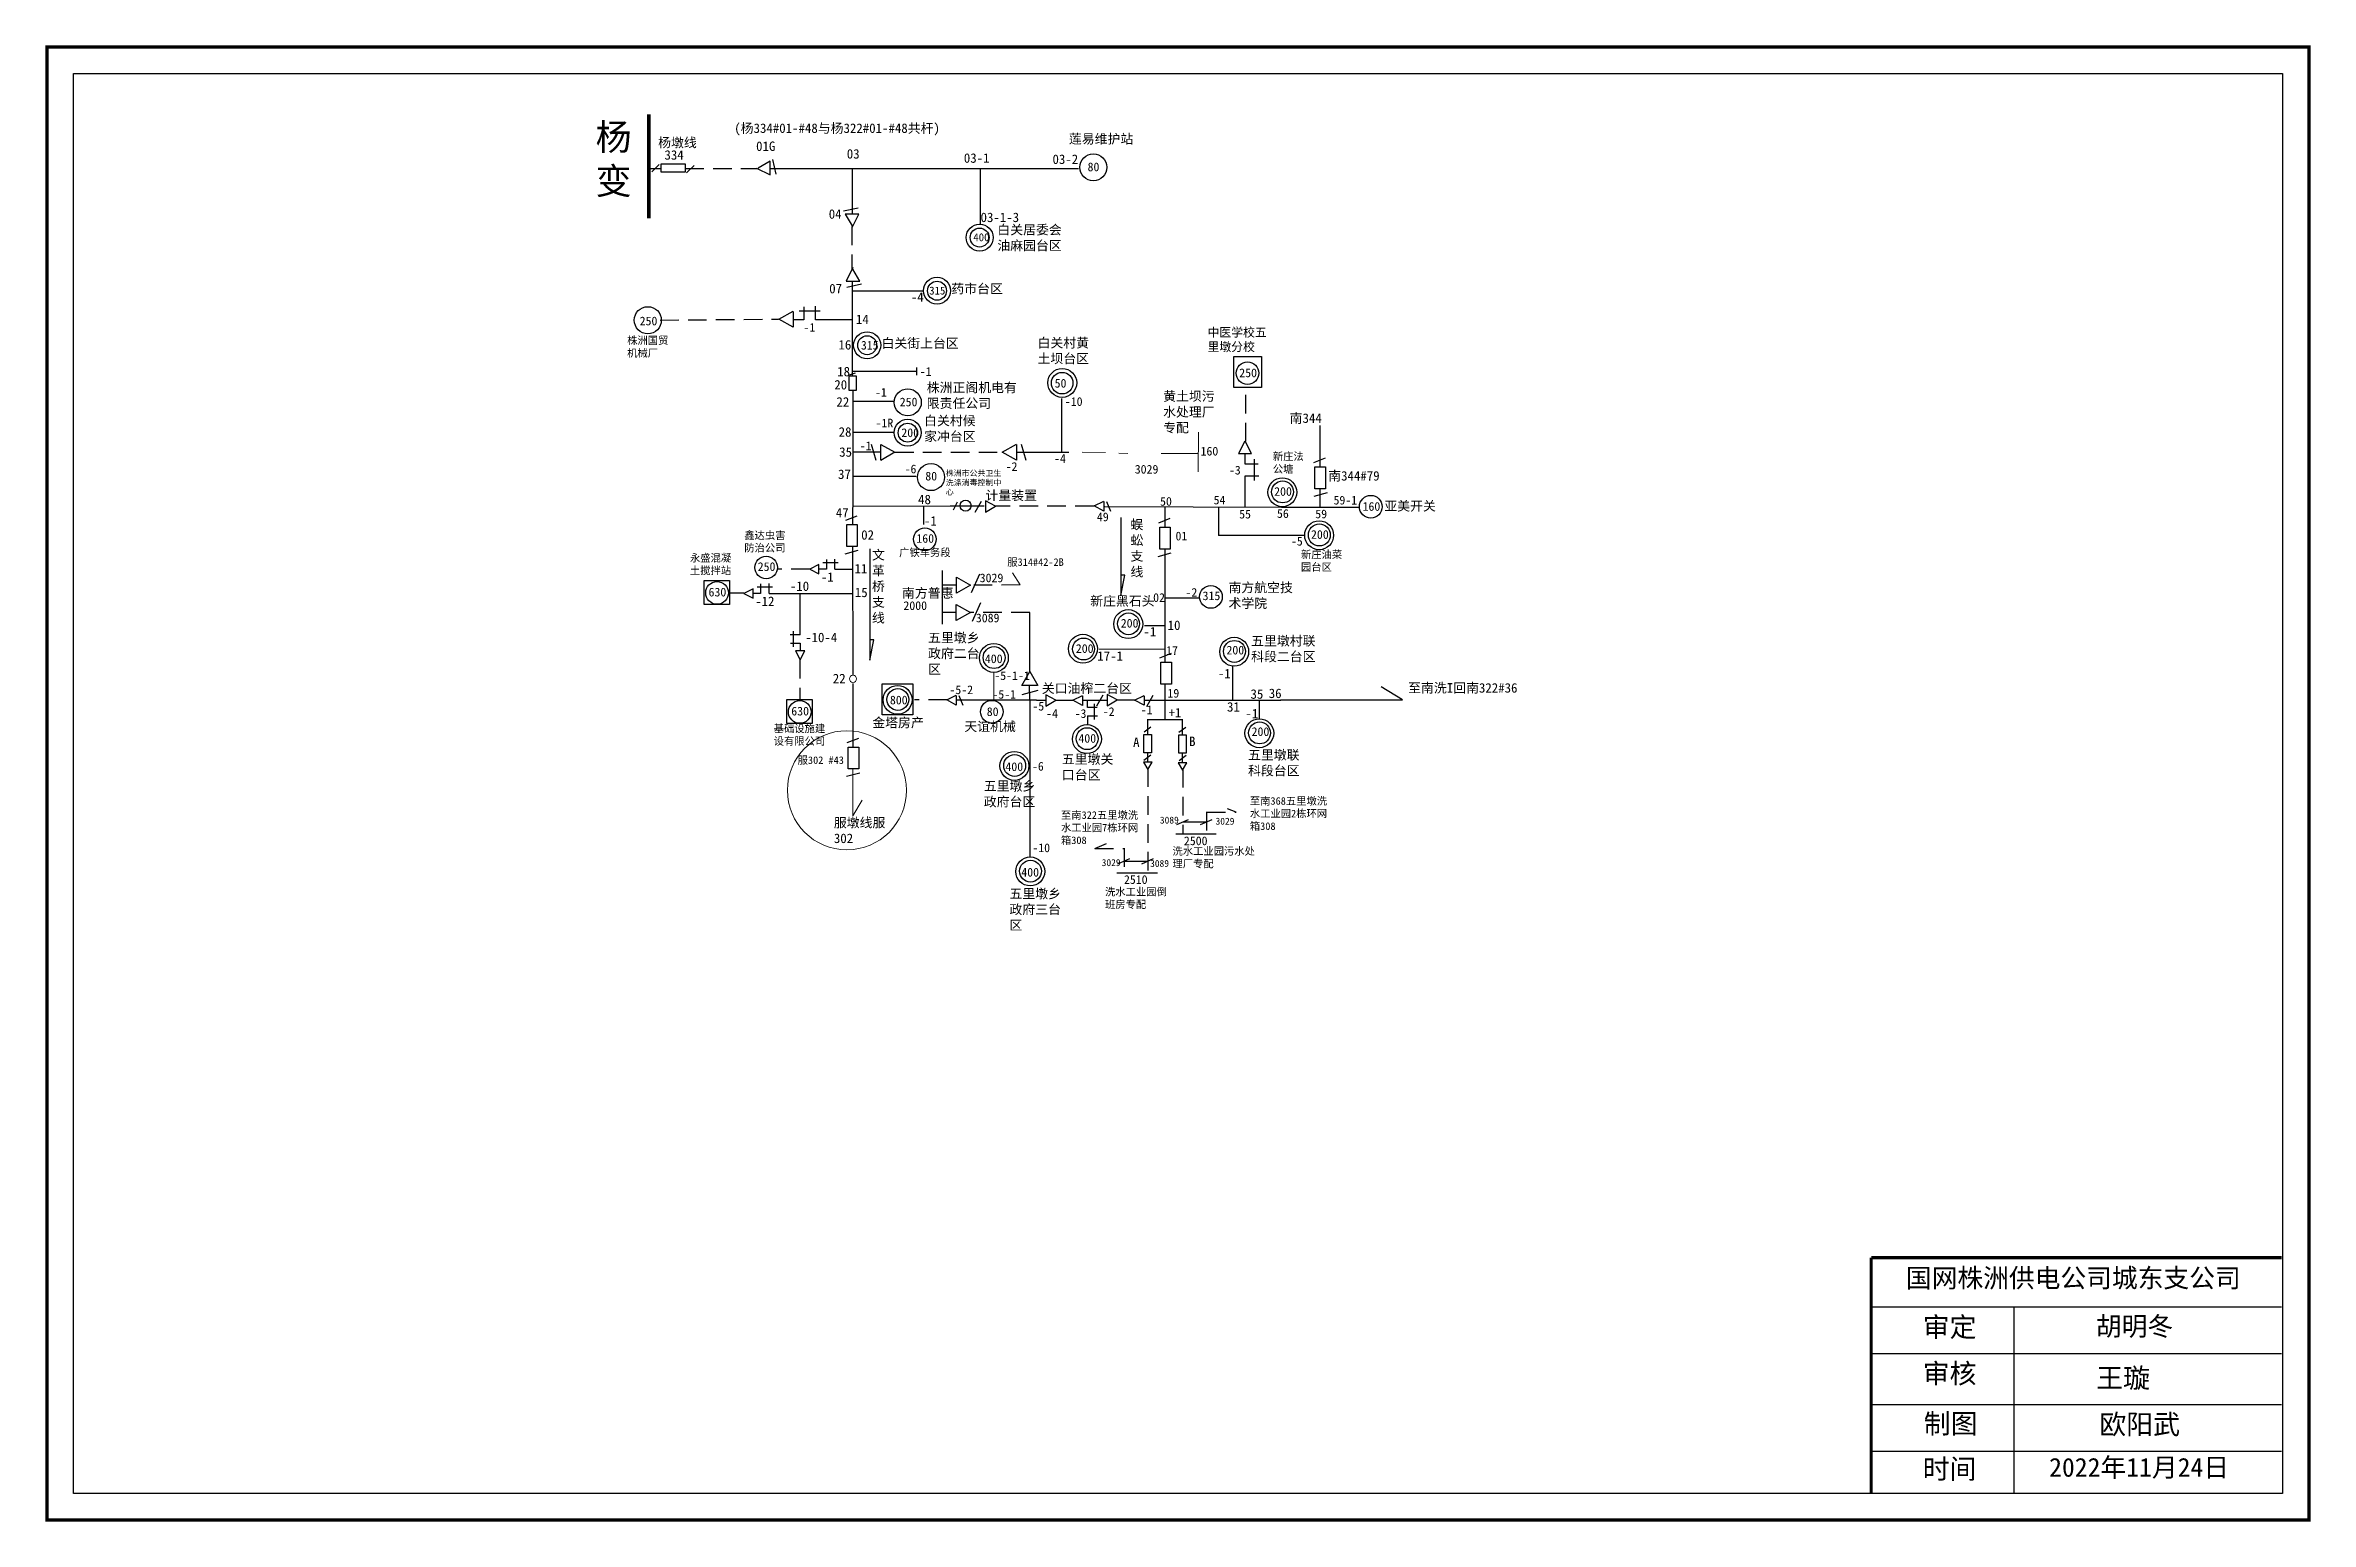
# Model space of a CAD drawing. Extents: x -134 to 466, y -165 to 226.
import ezdxf

# ---------------------------------------------------------------- set-up
doc = ezdxf.new("R2010")
doc.units = 0
doc.header["$LTSCALE"] = 0.774411
doc.linetypes.add('ACAD_ISO02W100', pattern=[15, 12, -3])
doc.linetypes.add('DASHED2', pattern=[9.525, 6.35, -3.175])
doc.layers.get('0').update_dxf_attribs({"linetype": 'CONTINUOUS'})
doc.layers.add('0-RefEdit0', color=7, linetype='CONTINUOUS')
doc.styles.add('SimSun_txtstyle_2.30_0_0', font='', dxfattribs={"height": 2.3})
doc.styles.add('SimSun_txtstyle_2.50_0_0', font='', dxfattribs={"height": 2.5})
doc.styles.get("Standard").update_dxf_attribs({"font": '', "height": 2.5})
doc.styles.add('仿宋_txtstyle_2.00_0_0', font='simsun.ttc', dxfattribs={"height": 2})
doc.styles.add('仿宋_txtstyle_5.00_0_0', font='simsun.ttc', dxfattribs={"height": 5})
doc.styles.add('仿宋_txtstyle_5.23_0_0', font='simsun.ttc', dxfattribs={"height": 5.225029})
doc.styles.add('字体', font='simkai_0.ttf', dxfattribs={"height": 2.5})
doc.styles.add('楷体_GB2312_txtstyle_2.00_0_0', font='SIMKAI.TTF', dxfattribs={"height": 2})
doc.styles.add('楷体_GB2312_txtstyle_2.50_0_0', font='simkai_0.ttf', dxfattribs={"height": 2.5})
doc.styles.add('楷体_GB2312_txtstyle_5.00_0_0', font='SIMKAI.TTF', dxfattribs={"height": 5})
doc.styles.get('SimSun_txtstyle_2.30_0_0').set_extended_font_data('SimSun')
doc.styles.get('SimSun_txtstyle_2.50_0_0').set_extended_font_data('SimSun')
doc.styles.get('Standard').set_extended_font_data('SimSun')

msp = doc.modelspace()

# ---------------------------------------------------------------- linework, layer by layer
at = {"linetype": 'ACAD_ISO02W100'}
msp.add_line((28.96, 193.02), (25.87, 193.02), dxfattribs=at)
at = {"linetype": 'Continuous'}
for p, q in [((28.46, 194.16), (26.49, 192.18)), ((37.7, 193.94), (35.72, 191.96)), ((54.24, 193.17), (57.84, 191.44)), ((57.84, 195.04), (54.68, 193.17)), ((57.84, 191.44), (57.84, 195.04)), ((57.92, 193.09), (139.52, 193.09)), ((59.42, 191.59), (58.56, 195.47)), ((81.14, 182.64), (77.26, 181.77)), ((81.29, 181.05), (77.69, 181.05)), ((77.69, 181.05), (79.56, 177.89)), ((79.56, 177.46), (81.29, 181.05)), ((79.71, 166.86), (77.98, 163.27)), ((77.98, 163.27), (81.58, 163.27)), ((78.12, 161.69), (82.01, 162.55)), ((81.58, 163.27), (79.71, 166.43)), ((66.76, 156.47), (66.76, 153.02)), ((69.85, 153.02), (69.85, 156.65)), ((66.76, 153.02), (64.03, 153.02)), ((65.49, 155.38), (71.13, 155.38)), ((72.31, 153.02), (69.85, 153.02)), ((79.77, 131.45), (90.47, 131.45)), ((79.94, 123.3), (90.63, 123.3)), ((183.6, 120.9), (181.87, 117.6)), ((185.32, 117.6), (183.61, 120.9)), ((203.55, 114.11), (203.55, 125.08)), ((181.87, 117.6), (185.32, 117.6)), ((183.66, 114.83), (183.66, 117.56)), ((187.11, 114.83), (183.66, 114.83)), ((186.02, 116.1), (186.02, 110.46)), ((201.86, 115.28), (204.89, 116.45)), ((183.66, 111.73), (187.3, 111.73)), ((203.44, 108.28), (203.44, 103.42)), ((114.54, 103.69), (105.48, 103.69)), ((106.43, 102.73), (107.48, 104.82)), ((112.15, 102.1), (113.83, 105.03)), ((117.51, 103.67), (114.89, 105.06)), ((114.89, 104.98), (114.89, 102.1)), ((114.89, 102.1), (117.51, 103.67)), ((143.7, 103.76), (146.23, 104.98)), ((146.23, 102.36), (143.7, 103.76)), ((146.23, 104.89), (146.23, 102.36)), ((146.88, 104.93), (148.01, 102.33)), ((162.48, 98.08), (162.48, 103.31)), ((201.92, 106.38), (205.42, 107.31)), ((77.87, 99.98), (80.91, 101.14)), ((150.73, 100.68), (150.73, 80.04)), ((160.77, 99.31), (163.81, 100.47)), ((77.69, 91.08), (81.19, 92.01)), ((84.25, 92.38), (84.25, 62.93)), ((160.59, 90.4), (164.09, 91.34)), ((70.72, 88.24), (68.32, 86.99)), ((68.32, 86.98), (70.72, 85.73)), ((70.72, 85.73), (70.72, 88.24)), ((72.73, 87.03), (70.74, 87.03)), ((71.8, 88.75), (75.9, 88.75)), ((72.73, 89.54), (72.73, 87.03)), ((74.97, 87.03), (74.97, 89.67)), ((150.73, 80.04), (151.8, 85.4)), ((151.8, 85.4), (150.99, 85.4)), ((53.31, 81.8), (50.91, 80.56)), ((50.91, 80.55), (53.31, 79.3)), ((53.31, 79.3), (53.31, 81.8)), ((55.32, 80.6), (53.34, 80.6)), ((54.39, 82.31), (58.49, 82.31)), ((55.32, 83.11), (55.32, 80.6)), ((57.56, 80.6), (57.56, 83.24)), ((65.75, 69.65), (63.11, 69.65)), ((63.25, 67.41), (65.75, 67.41)), ((64.04, 66.48), (64.04, 70.58)), ((65.75, 67.41), (65.75, 65.42)), ((84.25, 62.93), (85.32, 68.3)), ((85.32, 68.3), (84.52, 68.3)), ((67.06, 65.4), (64.55, 65.4)), ((64.55, 65.4), (65.79, 63)), ((65.8, 63), (67.06, 65.4)), ((161.08, 63.57), (164.11, 64.73)), ((104.6, 52.38), (107.13, 53.6)), ((107.13, 50.99), (104.6, 52.38)), ((107.13, 53.52), (107.13, 50.99)), ((107.78, 53.55), (108.91, 50.95)), ((126.59, 52.32), (126.58, 10.87)), ((138.05, 52.31), (140.59, 53.53)), ((140.59, 50.91), (138.05, 52.31)), ((140.59, 53.44), (140.59, 50.91)), ((141.92, 50.39), (141.92, 52.37)), ((144.43, 50.39), (141.92, 50.39)), ((141.92, 48.15), (144.56, 48.15)), ((143.63, 51.32), (143.63, 47.22)), ((154.38, 52.36), (156.92, 53.58)), ((156.92, 50.96), (154.38, 52.36)), ((156.92, 53.49), (156.92, 50.96)), ((78.27, 41.08), (81.3, 42.24)), ((78.08, 32.17), (81.58, 33.11)), ((349.51, -108.35), (458.13, -108.35)), ((387.21, -108.36), (387.21, -157.7)), ((349.51, -120.72), (458.13, -120.72)), ((349.51, -134.22), (458.13, -134.22)), ((349.51, -146.59), (458.13, -146.59))]:
    msp.add_line(p, q, dxfattribs=at)
at = {"linetype": 'DASHED2'}
for p, q in [((35.36, 193.06), (54.37, 193.06)), ((80.32, 138.89), (78.81, 138.35)), ((98.43, 103.71), (98.43, 97.82))]:
    msp.add_line(p, q, dxfattribs=at)
for p, q in [((79.69, 181.05), (79.69, 193.06)), ((79.67, 138.21), (79.68, 163.27)), ((79.73, 134.16), (79.73, 103.4)), ((146.46, 103.57), (193.31, 103.39)), ((176.7, 95.94), (176.7, 103.43)), ((193.31, 103.39), (203.85, 103.39)), ((202.06, 103.41), (213.8, 103.41)), ((162.47, 62.4), (162.47, 92.29)), ((162.47, 79.43), (171.59, 79.43)), ((128.39, 52.32), (130.85, 52.32)), ((133.42, 52.32), (138.16, 52.32))]:
    msp.add_line(p, q)
at = {"color": 0, "linetype": 'Continuous'}
for p, q in [((113.44, 193.17), (113.44, 178.19)), ((79.68, 160.69), (98.47, 160.69)), ((96.56, 140.4), (96.56, 138.42)), ((183.6, 111.72), (183.6, 103.41)), ((79.67, 103.36), (79.67, 98.81)), ((106.16, 103.68), (79.89, 103.61)), ((79.67, 92.99), (79.78, 58.92)), ((176.59, 95.97), (199.41, 95.97)), ((74.98, 86.99), (79.67, 86.99)), ((103.42, 86.66), (103.43, 72.43)), ((57.58, 80.55), (79.65, 80.55)), ((65.8, 69.66), (65.8, 80.55)), ((126.58, 59.93), (126.58, 75.55)), ((162.39, 72.01), (156.99, 72.01)), ((180.41, 52.46), (180.41, 61.42)), ((162.42, 47.23), (162.42, 56.58)), ((130.85, 53.72), (130.85, 50.74)), ((133.47, 52.31), (130.85, 53.71)), ((130.85, 50.74), (133.47, 52.31)), ((141.87, 48.13), (141.87, 45.95)), ((144.36, 50.83), (146.03, 53.76)), ((149.71, 52.4), (147.09, 53.79)), ((147.09, 53.71), (147.09, 50.83)), ((147.09, 50.83), (149.71, 52.4)), ((157.6, 50.68), (159.28, 53.61)), ((187.44, 47.25), (187.44, 52.39)), ((156.89, 43.93), (158.7, 45.28)), ((157.75, 47.19), (167.1, 47.19)), ((157.86, 43.35), (157.86, 47.32)), ((166.11, 43.83), (167.92, 45.19)), ((167.09, 43.26), (167.09, 47.23)), ((156.84, 36.46), (158.65, 37.81)), ((157.84, 35.9), (157.84, 38.42)), ((166.17, 36.36), (167.98, 37.72)), ((167.05, 35.74), (167.05, 38.26)), ((165.52, 19.37), (168.63, 20.75)), ((167.16, 20.09), (173.44, 20.09)), ((171.81, 19.35), (174.92, 20.73)), ((181.22, 22.67), (179.01, 23.52)), ((143.83, 13), (146.95, 14.39)), ((143.83, 13), (143.83, 13)), ((143.83, 13), (143.83, 13)), ((165.26, 16.95), (175.94, 16.95)), ((149.7, 6.57), (160.39, 6.57)), ((149.96, 8.99), (153.08, 10.37)), ((151.6, 9.72), (157.88, 9.72)), ((156.25, 8.97), (159.37, 10.35))]:
    msp.add_line(p, q, dxfattribs=at)
at = {"color": 0, "linetype": 'DASHED2'}
for p, q in [((79.5, 177.72), (79.5, 166.56)), ((28.73, 152.98), (59.99, 153.2)), ((183.78, 120.88), (183.78, 135.07)), ((90.94, 117.95), (119.47, 117.95)), ((143.54, 103.73), (117.51, 103.69)), ((68.29, 87.05), (59.81, 87.05)), ((50.88, 80.62), (47.07, 80.62)), ((124.04, 82.82), (110.99, 82.79)), ((126.58, 75.55), (110.92, 75.55)), ((65.74, 62.98), (65.74, 52.5)), ((104.66, 52.37), (96.05, 52.37)), ((157.89, 34.25), (157.89, 6.57)), ((167.18, 34.07), (167.16, 17.08)), ((173.44, 22.73), (173.44, 16.95)), ((173.51, 22.67), (181.22, 22.67)), ((143.83, 13), (151.54, 13)), ((151.6, 13.1), (151.6, 6.7))]:
    msp.add_line(p, q, dxfattribs=at)
at = {"color": 7, "ltscale": 2}
for p, q in [((60.15, 153.17), (63.91, 155.33)), ((63.91, 151.09), (60.15, 153.17)), ((63.91, 155.26), (63.91, 151.09)), ((135.09, 117.95), (135.09, 132.18)), ((85.88, 115.8), (84.7, 120.04)), ((87.14, 115.87), (87.14, 120.04)), ((87.14, 120.04), (90.9, 117.95)), ((119.33, 117.97), (123.09, 120.13)), ((123.09, 120.06), (123.09, 115.88)), ((124.34, 120.13), (125.52, 115.88)), ((90.9, 117.95), (87.14, 115.8)), ((123.09, 115.88), (119.33, 117.97)), ((107.19, 80.69), (107.19, 84.86)), ((107.19, 84.86), (110.94, 82.77)), ((110.94, 82.77), (107.19, 80.62)), ((107.12, 77.62), (110.88, 75.54)), ((107.12, 73.45), (107.12, 77.62)), ((110.88, 75.54), (107.12, 73.38))]:
    msp.add_line(p, q, dxfattribs=at)
at = {"color": 0}
for p, q in [((96.51, 139.37), (79.85, 139.37)), ((140.53, 52.32), (147, 52.32)), ((149.75, 52.37), (154.49, 52.37))]:
    msp.add_line(p, q, dxfattribs=at)
at = {"color": 7, "linetype": 'Continuous', "lineweight": 0, "ltscale": 0.517075}
for p, q in [((171.26, 123.31), (171.2, 112.81)), ((140.47, 117.99), (146.66, 117.92)), ((150.15, 117.73), (152.58, 117.63)), ((161.37, 117.63), (171.2, 117.63))]:
    msp.add_line(p, q, dxfattribs=at)
at = {"color": 7}
for p, q in [((87.14, 117.99), (79.61, 117.99)), ((96.51, 111.57), (79.85, 111.57)), ((107.19, 82.81), (103.5, 82.81)), ((107.12, 75.57), (103.43, 75.57)), ((128.39, 52.32), (107.14, 52.29)), ((156.91, 52.32), (193.05, 52.35))]:
    msp.add_line(p, q, dxfattribs=at)
at = {"color": 7, "linetype": 'Continuous'}
for p, q in [((123.18, 117.95), (136.97, 117.99)), ((79.76, 56.76), (79.76, 39.91))]:
    msp.add_line(p, q, dxfattribs=at)
at = {"color": 0, "linetype": 'ByBlock', "ltscale": 2}
for p, q in [((113.32, 85.66), (111.11, 80.74)), ((113.57, 78.1), (111.35, 73.18)), ((124.49, 56.17), (126.58, 59.93)), ((128.66, 56.17), (124.49, 56.17)), ((128.73, 54.91), (124.49, 53.73)), ((126.58, 59.93), (128.73, 56.17))]:
    msp.add_line(p, q, dxfattribs=at)
at = {"color": 7, "linetype": 'Continuous', "lineweight": 0, "ltscale": 1.216041}
msp.add_line((124.04, 82.82), (122.07, 86.01), dxfattribs=at)
at = {"color": 7, "linetype": 'Continuous', "lineweight": 0, "ltscale": 0.820285}
msp.add_line((162.47, 65.78), (144.95, 65.78), dxfattribs=at)
at = {"color": 7, "linetype": 'Continuous', "lineweight": 0, "ltscale": 0.827617}
msp.add_line((117.09, 59.68), (117.1, 52.3), dxfattribs=at)
at = {"color": 1, "linetype": 'Continuous'}
for p, q in [((225.33, 52.39), (219.7, 55.85)), ((192.99, 52.39), (225.33, 52.39))]:
    msp.add_line(p, q, dxfattribs=at)
at = {"color": 7, "linetype": 'Continuous', "lineweight": 0, "ltscale": 1.068797}
msp.add_line((79.76, 34.09), (79.76, 21.65), dxfattribs=at)
at = {"color": 7, "linetype": 'Continuous', "lineweight": 0, "ltscale": 0.645618}
msp.add_line((79.76, 21.65), (82.24, 25.87), dxfattribs=at)
at = {"linetype": 'Continuous', "const_width": 0.871}
msp.add_lwpolyline([(-133.69, 225.29), (465.41, 225.29), (465.41, -164.79), (-133.69, -164.79)], close=True, dxfattribs=at)
at = {"linetype": 'Continuous'}
for points in [[(-126.64, 218.24), (458.36, 218.24), (458.36, -157.74), (-126.64, -157.74)], [(202.09, 114.12), (204.89, 114.12), (204.89, 108.29), (202.09, 108.29)], [(78.11, 98.81), (80.91, 98.81), (80.91, 92.99), (78.11, 92.99)], [(161.01, 98.14), (163.81, 98.14), (163.81, 92.32), (161.01, 92.32)], [(161.31, 62.4), (164.11, 62.4), (164.11, 56.58), (161.31, 56.58)], [(78.5, 39.91), (81.3, 39.91), (81.3, 34.09), (78.5, 34.09)]]:
    msp.add_lwpolyline(points, close=True, dxfattribs=at)
for points, const_width in [([(25.72, 207.47), (25.74, 179.91)], 1), ([(349.44, -95.28), (349.44, -157.5)], 0.871), ([(349.51, -95.28), (458.13, -95.28)], 0.871)]:
    msp.add_lwpolyline(points, dxfattribs=dict(at, const_width=const_width))
at = {"color": 0, "linetype": 'ACAD_ISO02W100'}
msp.add_lwpolyline([(35.36, 194.35), (35.36, 192.14), (28.96, 192.14), (28.96, 194.35)], close=True, dxfattribs=at)
at = {"linetype": 'DASHED2'}
msp.add_lwpolyline([(78.76, 138.2), (80.61, 138.2), (80.61, 134.32), (78.76, 134.32)], close=True, dxfattribs=at)
at = {"color": 0, "linetype": 'Continuous'}
for points in [[(180.68, 143.36), (187.99, 143.36), (187.99, 135.07), (180.68, 135.07)], [(47.06, 77.67), (40.39, 77.67), (40.39, 83.97), (47.06, 83.97)], [(87.55, 56.65), (95.61, 56.65), (95.61, 48.42), (87.55, 48.42)], [(68.97, 46.14), (62.3, 46.14), (62.3, 52.45), (68.97, 52.45)], [(158.83, 43.26), (158.83, 38.35), (156.81, 38.35), (156.81, 43.26)], [(168.06, 43.17), (168.06, 38.26), (166.04, 38.26), (166.04, 43.17)], [(157.86, 33.92), (158.98, 35.86), (156.74, 35.86)], [(167.06, 33.76), (168.19, 35.7), (165.94, 35.7)]]:
    msp.add_lwpolyline(points, close=True, dxfattribs=at)
at = {"linetype": 'Continuous'}
for centre, radius in [((143.44, 193.42), 3.58), ((113.32, 174.81), 3.58), ((113.32, 174.81), 2.51), ((102.04, 160.74), 3.58), ((102.04, 160.74), 2.51), ((83.54, 146.3), 3.58), ((83.54, 146.3), 2.51), ((135.18, 136.27), 2.85), ((94.29, 131.17), 3.58), ((94.26, 123.15), 3.58), ((94.26, 123.15), 2.51), ((109.59, 103.8), 1.46)]:
    msp.add_circle(centre, radius, dxfattribs=at)
at = {"color": 7}
for centre, radius in [((25.44, 152.93), 3.58), ((135.2, 136.33), 3.83), ((193.49, 107.37), 3.83), ((203.24, 95.98), 3.83), ((152.69, 72.47), 3.83), ((117.09, 63.51), 3.83), ((140.69, 65.94), 3.83), ((91.61, 52.4), 3.83), ((141.74, 42.03), 3.83), ((187.4, 43.56), 3.83), ((122.53, 34.91), 3.83), ((126.74, 6.96), 3.83)]:
    msp.add_circle(centre, radius, dxfattribs=at)
for centre, radius in [((184.25, 138.91), 3), ((100.45, 111.38), 3.58), ((216.91, 103.55), 3), ((98.81, 94.92), 3), ((56.78, 87.46), 3), ((43.77, 80.72), 3), ((174.58, 79.66), 3), ((65.68, 49.19), 3), ((116.55, 49.27), 3)]:
    msp.add_circle(centre, radius)
at = {"color": 7, "linetype": 'Continuous'}
for centre in [(193.55, 107.46), (203.3, 96.07), (152.75, 72.55), (117.15, 63.59), (140.85, 65.86), (91.67, 52.49), (141.8, 42.11), (187.46, 43.64), (122.59, 35), (126.8, 7.05)]:
    msp.add_circle(centre, 2.9, dxfattribs=at)
at = {"color": 0}
msp.add_circle((180.74, 65.14), 3.83, dxfattribs=at)
at = {"color": 0, "linetype": 'Continuous'}
msp.add_circle((180.8, 65.23), 2.9, dxfattribs=at)
at = {"color": 7, "linetype": 'Continuous', "lineweight": 0, "ltscale": 0.854187}
msp.add_circle((79.78, 57.97), 0.943, dxfattribs=at)
at = {"color": 12, "linetype": 'Continuous', "lineweight": 0, "ltscale": 0.526545, "true_color": 0xc00000}
msp.add_circle((78.18, 28.45), 15.77, dxfattribs=at)
at = {"layer": '0-RefEdit0', "color": 0, "linetype": 'ByBlock', "ltscale": 2}
for p, q in [((79.78, 153.02), (72.31, 153.02)), ((126.59, 52.32), (126.55, 56.15))]:
    msp.add_line(p, q, dxfattribs=at)

# ---------------------------------------------------------------- texts
for s, p in [('07', (73.49, 160.05)), ('20', (74.84, 134.59)), ('22', (75.4, 130.05)), ('28', (75.99, 122.09)), ('48', (97.02, 104.22)), ('-1', (98.57, 98.53))]:
    msp.add_text(s, height=2.5).set_placement(p)
at = {"color": 7}
msp.add_text('47', height=2.5, dxfattribs=at).set_placement((75.24, 100.71))
at = {"linetype": 'Continuous', "attachment_point": 1}
for s, insert, char_height, width, style in [('{\\fSimSun|b0|i0|c134|p2;杨\\P变}', (11.6, 204.97), 7, 27.4955, '字体'), ('{\\fSimSun|b0|i0|c134|p2;\\C1;(杨334#01-#48与杨322#01-#48共杆\\C256;)}', (48.34, 205.03), 2.5, 73.3889, '字体'), ('南344', (195.43, 128.25), 2.5, 22.3027, '字体'), ('{\\fSimSun|b0|i0|c134|p2;南}344#79', (205.64, 112.97), 2.5, 22.3027, '字体'), ('国网株洲供电公司城东支公司', (358.64, -98.2), 5, 142.8487, '楷体_GB2312_txtstyle_5.00_0_0'), ('审定', (363.08, -111.06), 5.225, 40.8623, '字体'), ('胡明冬', (408.95, -110.96), 5, 40.8623, '仿宋_txtstyle_5.00_0_0'), ('审核', (363.08, -123.37), 5.225, 40.8623, '字体'), ('{\\fSimSun|b0|i0|c134|p2;王璇}', (409.03, -124.55), 5.225, 57.5692, '字体'), ('制图', (363.36, -136.64), 5.225, 40.8623, '字体'), ('欧阳武', (409.87, -136.82), 5.225, 40.8623, '仿宋_txtstyle_5.23_0_0'), ('时间', (363.08, -148.63), 5.225, 40.8623, '字体'), ('2022年11月24日', (396.56, -148.33), 5, 69.0601, '仿宋_txtstyle_5.00_0_0')]:
    msp.add_mtext(s, dxfattribs=dict(at, insert=insert, char_height=char_height, width=width, style=style))
at = {"color": 0, "linetype": 'Continuous', "insert": (28.17, 201.23), "char_height": 2.5, "width": 10.8264, "attachment_point": 1, "style": '字体'}
msp.add_mtext('杨墩线', dxfattribs=at)
at = {"color": 7, "attachment_point": 1}
for s, insert, char_height, width in [('01G', (54.12, 200.26), 2.5, 15.8526), ('03', (78.14, 198.23), 2.5, 15.8526), ('03-1', (109.14, 197.12), 2.5, 15.8526), ('03-2', (132.62, 196.81), 2.5, 15.8526), ('03-1-3', (113.57, 181.42), 2.5, 15.8526), ('-4', (95.1, 160.31), 2.5, 15.8526), ('250', (23.28, 153.88), 2.3, 4.8377), ('-1', (66.68, 152.18), 2.3, 4.8377), ('14', (80.57, 154.42), 2.5, 15.8526), ('{\\H0.8047x;株洲国贸机械厂}', (19.97, 148.58), 2.4854, 10.9223), ('16', (75.94, 147.68), 2.5, 15.8526), ('白关村黄土坝台区', (128.66, 148.2), 2.5, 16.4292), ('18', (75.6, 140.58), 2.5, 15.8526), ('50', (133.19, 137.39), 2.3, 4.8377), ('-10', (135.89, 132.54), 2.3, 11.529), ('-1', (81.55, 120.8), 2.3, 4.8377), ('35', (76.13, 119.28), 2.5, 15.8526), ('-2', (120.21, 115.33), 2.3, 4.8377), ('-4', (133.04, 117.46), 2.3, 4.8377), ('37', (75.82, 113.39), 2.5, 15.8526), ('02', (81.96, 97.32), 2.5, 14.6713), ('-1', (71.28, 86.18), 2.5, 14.6713), ('11', (80.19, 88.4), 2.5, 14.6713), ('-12', (53.88, 79.75), 2.5, 14.6713), ('-10', (63.06, 83.75), 2.5, 14.6713), ('15', (80.27, 82.1), 2.5, 14.6713), ('10', (163.11, 73.41), 2.5, 6.0709), ('-10-4', (67.11, 70.18), 2.5, 14.6713), ('-1', (156.7, 71.69), 2.5, 17.2009), ('35', (185.06, 55.19), 2.5, 17.2009), ('36', (189.89, 55.38), 2.5, 17.2009), ('31', (178.84, 51.79), 2.5, 17.2009), ('-1', (183.72, 50.01), 2.5, 17.2009)]:
    msp.add_mtext(s, dxfattribs=dict(at, insert=insert, char_height=char_height, width=width))
at = {"attachment_point": 1}
for s, insert, char_height, width, style in [('莲易维护站', (136.97, 202.21), 2.5, 26.1551, '字体'), ('{\\fSimSun|b0|i0|c134|p2;白关居委会油麻园台区}', (118.01, 178.14), 2.5, 19.0875, '字体'), ('药市台区', (105.83, 162.53), 2.5, 40.6667, '字体'), ('中医学校五里墩分校', (173.68, 150.86), 2.3, 16.829, '字体'), ('白关街上台区', (87.33, 148.1), 2.5, 40.6667, '字体'), ('{\\fSimSun|b0|i0|c134|p2;株洲正阁机电有限责任公司}', (99.32, 136.36), 2.5, 23.8869, '字体'), ('{\\fSimSun|b0|i0|c134|p2;黄土坝污水处理厂专配}', (161.93, 134.07), 2.5, 16.4292, '楷体_GB2312_txtstyle_2.50_0_0'), ('{\\fSimSun|b0|i0|c134|p2;白关村候家冲台区}', (98.62, 127.58), 2.5, 16.4292, '字体'), ('{\\fSimSun|b0|i0|c134|p2;新庄法公塘}', (190.98, 117.88), 2, 9.9844, '字体'), ('株洲市公共卫生洗涤消毒控制中心', (104.36, 113.18), 1.5, 16.3715, '字体'), ('计量装置', (114.86, 107.79), 2.5, 20.7421, '字体'), ('亚美开关', (220.51, 104.99), 2.5, 16.4292, '字体'), ('{\\H0.8x;鑫达虫害防治公司}', (50.99, 96.98), 2.5, 12.9046, '字体'), ('{\\H0.8x;永盛混凝土搅拌站}', (36.6, 90.98), 2.5, 12.9046, '字体'), ('{\\H0.8x;广铁车务段}', (92, 92.42), 2.5, 20.7421, '字体'), ('{\\fSimSun|b0|i0|c134|p2;新庄油菜园台区}', (198.43, 91.9), 2, 13.1315, '字体'), ('17', (162.71, 66.62), 2.3, 4.8377, 'SimSun_txtstyle_2.30_0_0'), ('-5-1-1', (117.21, 59.95), 2.3, 4.8377, 'SimSun_txtstyle_2.30_0_0'), ('金塔房产', (84.9, 47.63), 2.5, 16.4292, '字体'), ('{\\H0.8x;基础设施建设有限公司}', (58.78, 45.81), 2.5, 14.6967, '字体'), ('天谊机械', (109.27, 46.61), 2.5, 16.4292, '字体'), ('{\\fSimSun|b0|i0|c134|p2;至南368五里墩洗水工业园2栋环网箱308}', (184.89, 26.63), 2, 22.4291, '楷体_GB2312_txtstyle_2.00_0_0'), ('{\\fSimSun|b0|i0|c134|p2;至南322五里墩洗水工业园7栋环网箱308}', (134.86, 22.89), 2, 22.4291, '楷体_GB2312_txtstyle_2.00_0_0'), ('-10', (127.28, 14.37), 2.3, 4.8377, 'SimSun_txtstyle_2.30_0_0')]:
    msp.add_mtext(s, dxfattribs=dict(at, insert=insert, char_height=char_height, width=width, style=style))
at = {"color": 0, "linetype": 'Continuous', "insert": (29.85, 197.94), "char_height": 2.5, "width": 5.6554, "attachment_point": 1}
msp.add_mtext('334', dxfattribs=at)
at = {"attachment_point": 1}
for s, insert, char_height, width in [('80', (141.91, 194.68), 2.3, 4.8377), ('400', (111.65, 175.95), 2.1, 4.8377), ('315', (99.96, 161.82), 2.1, 4.8377), ('315', (81.88, 147.45), 2.3, 4.8377), ('250', (182.08, 140.14), 2.3, 4.8377), ('-1', (85.6, 134.99), 2.3, 4.8377), ('250', (92.16, 132.43), 2.3, 4.8377), ('-1R', (85.76, 126.85), 2.3, 4.8377), ('200', (92.59, 124.29), 2.3, 4.8377), ('-6', (93.45, 114.69), 2.3, 4.8377), ('-3', (179.34, 114.38), 2.3, 4.8377), ('80', (98.93, 112.8), 2.3, 4.8377), ('200', (191.33, 108.73), 2.3, 4.8377), ('50', (161.11, 106.11), 2.3, 4.8377), ('54', (175.29, 106.47), 2.3, 4.8377), ('55', (182.06, 102.73), 2.3, 4.8377), ('56', (192.08, 102.89), 2.3, 4.8377), ('59', (202.21, 102.78), 2.3, 4.8377), ('59-1', (207.04, 106.43), 2.3, 4.8377), ('160', (214.74, 104.77), 2.3, 4.8377), ('160', (96.57, 96.3), 2.3, 4.8377), ('49', (144.38, 102), 2.3, 4.8377), ('01', (165.2, 96.93), 2.3, 4.8377), ('200', (201.08, 97.34), 2.3, 4.8377), ('-5', (195.77, 95.55), 2.3, 4.8377), ('250', (54.55, 88.83), 2.3, 4.8377), ('3029', (113.34, 85.85), 2.3, 4.8377), ('630', (41.53, 82.09), 2.3, 4.8377), ('2000', (93.14, 78.5), 2.3, 4.8377), ('02', (159.27, 80.64), 2.3, 4.8377), ('-2', (167.84, 82.01), 2.3, 4.8377), ('315', (172.37, 81.1), 2.3, 4.8377), ('3089', (112.32, 75.24), 2.3, 4.8377), ('200', (150.7, 73.84), 2.3, 4.8377), ('200', (138.8, 67.14), 2.3, 4.8377), ('400', (114.71, 64.44), 2.3, 4.8377), ('-5-2', (105.33, 56.22), 2.3, 4.8377), ('-5-1', (116.71, 55.01), 2.3, 4.8377), ('19', (163.06, 55.31), 2.3, 4.8377), ('630', (63.44, 50.57), 2.3, 4.8377), ('800', (89.56, 53.51), 2.3, 4.8377), ('80', (115.21, 50.42), 2.3, 4.8377), ('-5', (127.3, 51.87), 2.3, 4.8377), ('-4', (130.94, 49.92), 2.3, 4.8377), ('-3', (138.47, 49.92), 2.3, 4.8377), ('-2', (145.93, 50.43), 2.3, 4.8377), ('-1', (155.99, 50.89), 2.3, 4.8377), ('400', (139.48, 43.35), 2.3, 4.8377), ('200', (185.35, 45.14), 2.3, 4.8377), ('400', (120.15, 35.85), 2.3, 4.8377), ('-6', (127.18, 35.96), 2.3, 4.8377), ('3089', (161.06, 21.48), 1.84, 3.8702), ('3029', (175.8, 21.19), 1.84, 3.8702), ('2500', (167.42, 16.22), 2.3, 4.8377), ('400', (124.36, 7.9), 2.3, 4.8377), ('3029', (145.65, 10.22), 1.84, 3.8702), ('3089', (158.47, 10), 1.84, 3.8702), ('2510', (151.55, 5.96), 2.3, 4.8377)]:
    msp.add_mtext(s, dxfattribs=dict(at, insert=insert, char_height=char_height, width=width))
at = {"color": 7, "attachment_point": 1}
for s, insert, char_height, width, style in [('04', (73.36, 182.3), 2.5, 15.8526, 'SimSun_txtstyle_2.50_0_0'), ('3029', (154.41, 114.61), 2.3, 11.529, 'SimSun_txtstyle_2.30_0_0'), ('160', (171.83, 119.4), 2.3, 11.529, 'SimSun_txtstyle_2.30_0_0'), ('南方普惠', (92.77, 81.94), 2.5, 28.8367, '字体'), ('新庄黑石头', (142.61, 79.84), 2.5, 28.8367, '字体'), ('五里墩乡政府二台区', (99.67, 70.11), 2.5, 13.7702, '楷体_GB2312_txtstyle_2.50_0_0'), ('17-1', (144.49, 65.27), 2.5, 17.2009, 'SimSun_txtstyle_2.50_0_0'), ('22', (74.44, 59.31), 2.5, 14.6713, 'SimSun_txtstyle_2.50_0_0'), ('关口油榨二台区', (129.8, 56.72), 2.5, 28.8367, '楷体_GB2312_txtstyle_2.50_0_0'), ('五里墩关口台区', (135.1, 37.96), 2.5, 13.7702, '字体'), ('五里墩联科段台区', (184.41, 39.08), 2.5, 16.4105, '字体'), ('五里墩乡政府台区', (114.43, 30.85), 2.5, 13.7702, '字体'), ('{\\fSimSun|b0|i0|c134|p2;洗水工业园污水处理厂专配}', (164.4, 13.35), 2, 22.6769, '楷体_GB2312_txtstyle_2.00_0_0'), ('五里墩乡政府三台区', (121.22, 2.33), 2.5, 13.7702, '楷体_GB2312_txtstyle_2.50_0_0'), ('{\\fSimSun|b0|i0|c134|p2;洗水工业园倒班房专配}', (146.53, 2.57), 2, 17.5101, '楷体_GB2312_txtstyle_2.00_0_0')]:
    msp.add_mtext(s, dxfattribs=dict(at, insert=insert, char_height=char_height, width=width, style=style))
at = {"color": 0, "attachment_point": 1}
for s, insert, char_height, width in [('-1', (97.44, 140.49), 2.3, 4.8377), ('200', (178.69, 66.73), 2.3, 4.8377), ('-1', (176.42, 60.61), 2.5, 17.2009), ('+1', (163.35, 50.25), 2.5, 17.2009), ('A', (153.97, 42.43), 2.5, 17.2009), ('B', (168.8, 42.66), 2.5, 17.2009)]:
    msp.add_mtext(s, dxfattribs=dict(at, insert=insert, char_height=char_height, width=width))
at = {"color": 7, "linetype": 'Continuous', "char_height": 2.5, "attachment_point": 1, "style": '字体'}
for s, insert, width in [('蜈蚣支线', (153.28, 100.08), 3.8897), ('{\\fSimSun|b0|i0|c134|p2;文革桥支线}', (84.8, 92.04), 3.8897), ('南方航空技术学院', (179.24, 83.4), 19.1364)]:
    msp.add_mtext(s, dxfattribs=dict(at, insert=insert, width=width))
at = {"color": 2, "linetype": 'Continuous', "true_color": 0xffff00, "insert": (120.64, 89.88), "char_height": 2, "width": 17.499, "attachment_point": 1, "style": '仿宋_txtstyle_2.00_0_0'}
msp.add_mtext('服314#42-2B', dxfattribs=at)
at = {"color": 0, "char_height": 2.5, "width": 29.6071, "attachment_point": 1, "style": '字体'}
for s, insert in [('五里墩村联\\P科段二台区', (185.22, 69.28)), ('{\\fSimSun|b0|i0|c134|p2;\\C1;至南洗I回南322#36}', (226.81, 56.82))]:
    msp.add_mtext(s, dxfattribs=dict(at, insert=insert))
at = {"color": 7, "linetype": 'Continuous', "lineweight": 0, "ltscale": 0.509067, "insert": (65.12, 37.43), "char_height": 2, "attachment_point": 1, "style": '仿宋_txtstyle_2.00_0_0'}
msp.add_mtext('服302 #43', dxfattribs=at)
at = {"color": 1, "true_color": 0xff0000, "insert": (74.72, 21.15), "char_height": 2.5, "width": 14.6713, "attachment_point": 1, "style": 'SimSun_txtstyle_2.50_0_0'}
msp.add_mtext('服墩线服302 ', dxfattribs=at)

doc.saveas('drawing.dxf')
